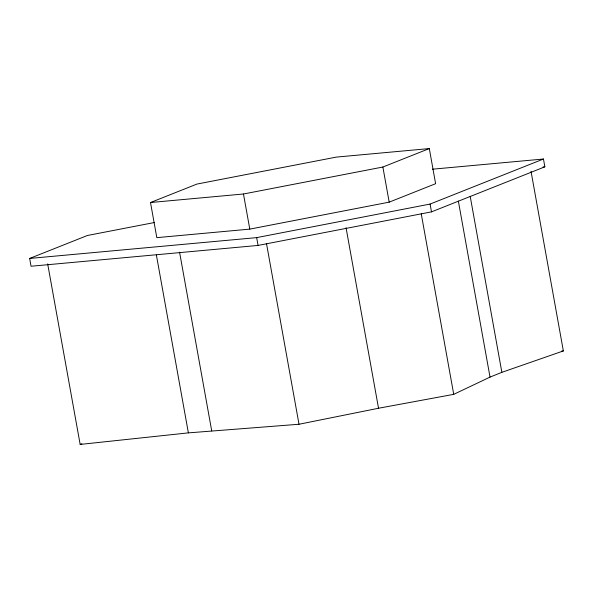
<?xml version="1.0" encoding="UTF-8"?>
<svg xmlns="http://www.w3.org/2000/svg" width="593" height="593" viewBox="0 0 593 593"><rect width="100%" height="100%" fill="white"/><g stroke="black" fill="none" stroke-linecap="round" stroke-linejoin="round"><path stroke-width="0.89" d="M47.67 263.863L80.159 444.424L188.381 432.875L299.013 424.254L378.527 408.251L453.727 394.345L490.026 377.104L501.863 372.33L563.35 350.937L531.024 171.288M150.503 202.524L196.928 184.075L336.327 157.101L429.302 148.576L435.618 183.697L389.193 202.146L249.794 229.12L156.819 237.645L150.503 202.524L243.471 194L382.87 167.026L429.302 148.576M432.386 169.205L543.455 159.02L544.863 166.818L431.496 211.871L258.074 245.428L31.051 266.242L29.65 258.444L87.408 235.488L154.58 222.494M29.65 258.444L256.665 237.623L430.088 204.066L543.455 159.02M80.159 444.424L81.886 443.823M561.534 351.13L563.35 350.937M543.025 166.989L544.863 166.818M470.197 196.335L501.863 372.33M458.359 201.109L490.026 377.104M430.088 204.066L431.496 211.871M421.238 213.791L453.727 394.345M382.87 167.026L389.193 202.146M346.045 227.697L378.527 408.251M266.524 243.693L299.013 424.254M256.665 237.623L258.074 245.428M243.471 194L249.794 229.12M179.568 252.188L211.723 430.926M156.389 255.049L188.381 432.875"/></g></svg>
